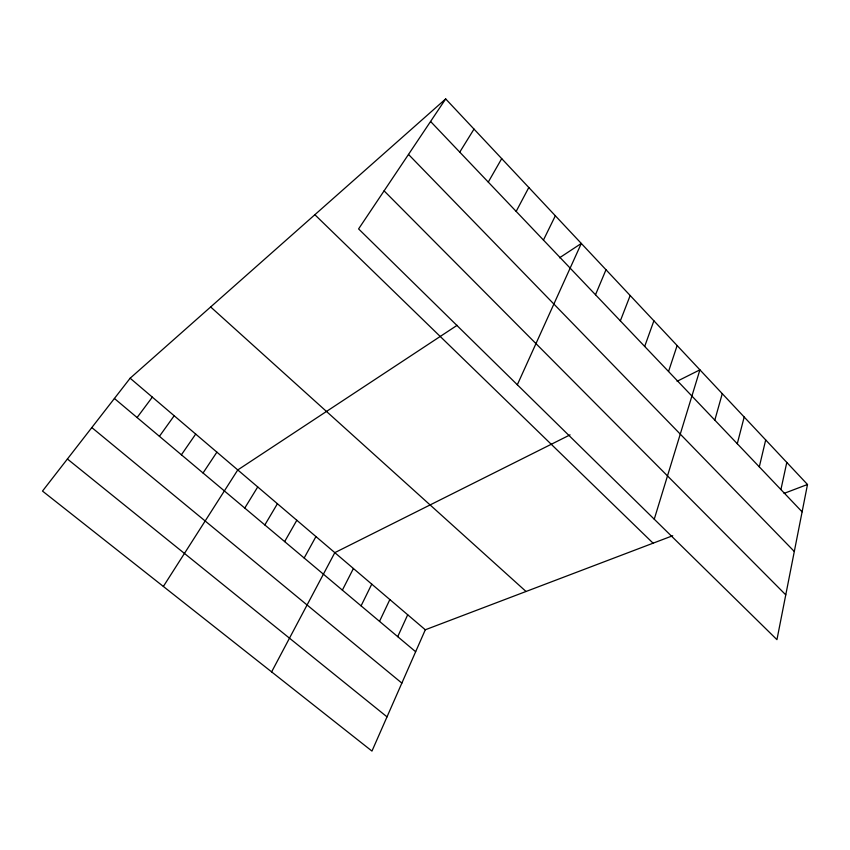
<?xml version="1.0" encoding="UTF-8"?>
<svg xmlns="http://www.w3.org/2000/svg" width="850" height="850" viewBox="0 0 850 850"><rect width="100%" height="100%" fill="white"/><g stroke="black" fill="none" stroke-linecap="round" stroke-linejoin="round"><path stroke-width="1.27" d="M807.5 484.489L776.942 639.657L358.594 228.916L445.687 98.919L807.5 484.489L784.082 493.382M780.916 489.579L786.792 462.421M759.305 466.873L765.691 439.928M737.279 443.721L744.186 417.01M714.818 420.123L722.266 393.656M654.256 519.191L699.922 369.835L677.078 381.278M668.536 371.493L677.131 345.557M644.683 346.439L653.894 320.79M620.351 320.864L630.179 295.524M595.51 294.759L605.997 269.748M672.722 535.723L425.308 629.776L371.96 751.081L42.5 491.077L130.146 378.218L445.687 98.919M517.331 384.763L581.315 243.44L559.534 257.805M397.715 636.65L407.703 614.773M379.525 621.361L389.853 599.558M543.447 240.061L555.347 215.773M361.08 605.859L371.758 584.141M342.369 590.134L353.419 568.501M271.618 671.893L334.815 552.649L570.063 434.86M516.163 211.395L528.817 187.499M304.162 558.004L315.956 536.573M284.644 541.599L296.82 520.274M488.272 182.091L501.712 158.621M264.839 524.949L277.419 503.731M244.758 508.066L257.731 486.954M459.754 152.129L474.013 129.094M163.359 586.457L237.766 469.944L457.109 325.327M203.044 473.004L216.888 452.147M181.401 454.803L195.702 434.084M159.417 436.326L174.186 415.746M137.084 417.552L152.331 397.131M67.405 459.011L387.016 716.858M91.821 427.571L401.859 683.102M114.41 398.48L415.65 651.737M130.146 378.218L425.308 629.776M210.651 306.956L526.033 591.483M314.861 214.721L653.087 543.182M384.083 190.857L785.772 594.862M408.499 154.424L794.304 551.48M430.578 121.476L802.113 511.849"/></g></svg>
